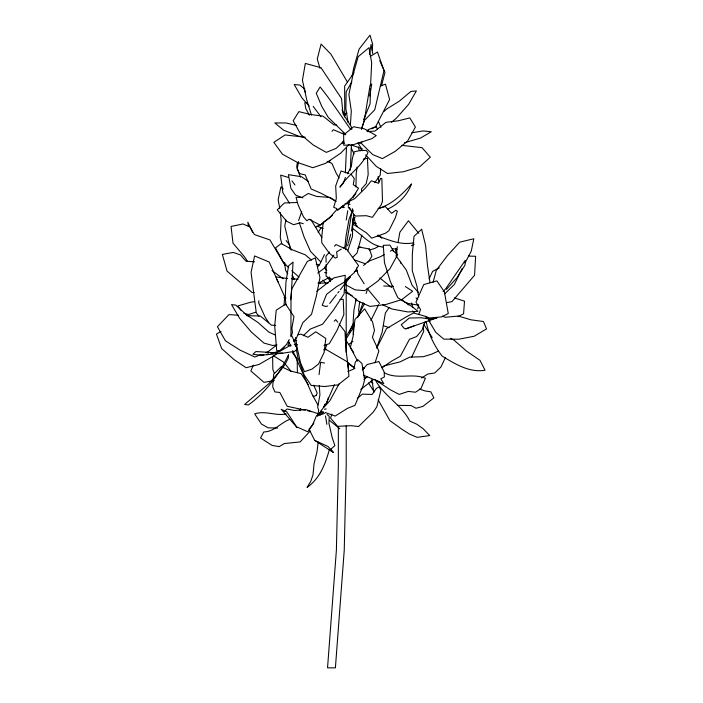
<?xml version="1.0" encoding="UTF-8"?>
<svg xmlns="http://www.w3.org/2000/svg" width="703" height="703" viewBox="0 0 703 703"><rect width="100%" height="100%" fill="white"/><g stroke="black" fill="none" stroke-linecap="round" stroke-linejoin="round"><path stroke-width="1.05" d="M344.751 114.809L344.637 86.091L353.952 72.84M361.535 190.926L361.579 188.852L366.149 183.711L368.179 174.678L367.458 158.219L363.302 159.168M324.54 406.431L324.584 404.234M355.955 186.963L356.228 173.377L357.089 167.068M352.862 219.002L352.423 236.559L347.757 250.83M370.463 88.991L370.103 103.851L363.565 119.8M370.543 85.81L371.676 62.708L369.005 47.655L358.135 56.741L352.748 75.827L348.89 94.51L351.315 111.039L350.358 125.196M345.375 172.956L346.482 147.788M348.925 200.873L348.829 203.062L346.728 203.888L345.155 203.334M350.287 170.231L351.395 145.055M258.827 300.814L258.713 302.993L265.207 317.273L268.854 322.73M372.256 50.59L372.66 44.122L369.989 35.15L359.11 49.131L353.732 67.963L352.01 76.513M284.1 305.04L284.645 296.684L269.179 262.008L254.574 255.936L251.059 272.307L256.27 312.809L258.994 316.218M380.675 168.729L380.235 175.1L374.664 182.727M396.114 256.182L397.283 246.674M348.319 206.26L348.811 201.62L354.822 198.545L365.578 187.85L371.333 180.803L378.618 183.307L380.604 178.281L381.843 178.659L382.485 201.181L381.14 204.933L372.379 217.35L366.377 215.707L355.323 216.032L348.222 207.192M290.673 299.706L291.833 288.854L307.369 261.411L315.287 257.957L319.962 277.623L316.368 296.068L311.543 314.25L302.791 322.73L296.604 337.765L293.705 340.709M318.16 442.064L317.062 451.467L314.056 463.839L312.993 474.833L310.682 481.529L307.088 487.364C320.023 478.365 325.278 464.068 329.391 449.577M319.057 374.611L320.612 362.3L324.514 363.038M353.802 215.136L351.491 231.05M359.734 301.578L358.592 310.058L359.602 315.436M329.531 162.586L329.83 160.451M369.462 54.526L371.07 44.368L372.731 53.648M346.236 220.039L347.721 210.795M297.404 162.49L296.701 166.769L300.445 177.112M369.708 96.065L371.746 84.07L370.086 85.16L364.347 120.099L361.474 129.378M398.021 242.544L399.875 232.236L408.434 220.768L418.751 233.247M298.52 161.62L297.149 169.107L299.46 173.597L305.216 174.915L311.174 188.984L320.533 193.009L335.929 201.067M321.535 410.288L317.598 416L318.679 410.209L317.668 407.389L319.918 394.893L319.303 385.499M285.91 219.907L284.75 226.058L289.135 244.257L291.235 250.18M355.815 300.506L353.934 310.137L353.196 320.753L353.301 334.479M417.705 308.977L418.689 304.909M381.571 85.625L384.972 72.383L379.761 60.766M348.521 242.667L350.683 234.222M433.092 282.281L436.299 270.26L447.345 255.725L459.709 242.157L473.813 238.748L471.247 251.217L465.096 262.825M345.551 249.662L352.414 208.773L353.407 211.313M361.869 235.057L357.071 252.975L352.66 257.386M376.588 348.064L382.142 332.194L385.358 313.099L389.023 307.668M349.751 200.865L350.305 198.958M344.321 116.918L345.191 113.948L347.027 113.007M375.042 362.818L378.855 351.052L372.432 337.352L374.497 330.357L372.485 321.763L364.655 308.845L354.936 319.531L353.099 336.28L350.375 347.423L357.599 361.061M331.851 414.129L330.595 418.18L337.642 426.334L351.175 425.71L358.6 426.519L373.249 412.116L376.861 406.738L380.877 390.306L379.198 386.799L376.333 388.478L372.168 394.445L362.397 394.163L357.405 398.285M326.772 402.793L328.336 397.836M366.105 293.529L367.792 288.406M363.099 302.642L357.642 317.633M347.554 245.778L348.257 243.73M299.935 410.657L300.594 408.707M298.599 220.54L301.736 211.568M361.544 128.693L364.453 120.424L374.752 109.791L383.987 70.599L377.467 52.022L370.244 56.389M345.41 177.446L343.363 183.14L339.892 187.226C347.994 174.581 362.107 166.646 368.021 152.34L366.052 150.319L359.945 150.556L354.066 151.874L352.256 159.089L351.359 166.629L347.387 173.843M334.408 384.752L326.122 403.75L317.598 416M418.883 314.048L420.552 309.522L415.956 302.114L423.768 284.574L436.923 280.866L444.401 291.868L448.268 313.52L441.546 316.939L429.867 317.923L425.983 317.255M425.174 321.842L422.16 329.953L416.598 336.544L409.471 339.303L400.385 356.166L391.685 361.096L381.966 367.748M426.299 318.802L427.055 316.781L413.61 312.984L406.202 316.912L386.509 328.644L376.975 347.616M324.76 350.129L326.684 345.129M352.027 211.849L348.952 219.477L345.938 236.788L344.901 246.981L343.064 248.071M291.191 335.718L292.448 332.695L291.903 328.055L293.959 316.596L285.69 304.127L276.244 310.146L274.688 325.981L276.736 350.832L280.708 350.296L286.587 344.338L289.276 339.619M253.3 365.217L250.857 370.982L263.959 382.327L274.284 380.613M411.668 357.229L423.751 331.262L423.162 326.051M364.47 303.634L359.171 314.03M349.338 332.106L353.442 323.178M354.497 324.461L352.247 329.338L345.226 340.34M370.894 320.515L378.601 304.742M445.307 357.783L440.922 367.054L434.753 372.959L427.837 374.014L421.659 377.977M429.094 278.792L432.626 271.393L439.278 267.825M324.487 254.548L319.988 263.836L317.484 267.14M462.082 268.59L454.366 284.46L444.771 293.792M316.095 395.367L317.22 393.118L313.714 385.182M289.144 342.633L287.852 345.199L290.989 345.894M339.171 383.768L329.909 400.666L324.285 406.94M351.86 81.838L346.157 91.812L345.876 108.737L348.082 122.436M352.379 221.621L354.523 218.062M345.691 337.176L353.398 324.399M353.011 197.771L355.832 193.237M368.1 262.219L371.922 256.156L369.163 248.431M318.134 232.341L321.051 227.895M360.244 150.881L362.054 148.359M313.907 422.942L307.791 431.774L297.536 427.204L297 427.512L281.182 409.269L286.833 411.905L297 427.512M333.872 255.136L324.311 268.212L317.765 273.063M318.714 415.192L321.666 411.317M329.725 303.424L336.377 294.821M337.712 293.098L339.039 291.376M340.366 289.662L350.349 276.754L344.707 281.912L336.658 286.631L326.526 294.372L322.22 305.304L325.691 306.508L327.73 305.998M350.349 276.754L345.322 282.202M348.987 173.527L341.052 170.978L335.674 185.996L336.324 198.518L333.688 207.35L336.315 208.334L337.668 210.056L349.54 200.873L355.235 193.703L358.512 188.158L353.293 184.669L354.286 178.518L350.973 174.168M323.696 406.809L326.122 403.75M329.522 252.017L325.981 256.156L326.13 262.298M334.496 246.226L335.911 244.565L346.702 249.328L358.548 265.62L354.066 272.852L345.155 280.462M310.208 431.053L300.119 441.923L284.249 443.575L279.188 446.642L272.07 445.412L260.549 437.978L263.774 431.967C274.293 431.783 280.796 422.565 289.785 419.375M337.15 209.222L329.382 217.921L323.187 222.245L321.614 238.985L321.825 242.878L329.294 253.106L335.208 258.124L337.238 257.236L336.632 251.876L341.227 249.161M323.591 412.143L320.041 415.297M443.101 291.604L445.895 288.485L465.254 260.382L465.026 265.11L457.012 277.606L446.431 289.434M331.992 131.276L333.398 129.73L345.314 134.791M349.145 144.414L340.63 153.245L325.656 163.316L312.809 167.709L297.633 162.516L282.501 154.238L273.827 142.314L285.093 134.967L305.269 137.234M334.197 321.174L335.735 319.628L337.721 322.194M382.327 367.432L383.891 365.929L400.139 361.834L409.7 357.15L423.338 356.685L431.396 354.242L438.444 351.087M303.274 335.718L310.19 329.127L322.615 324.188L333.609 309.821L344.092 293.907L345.252 275.251L333.89 277.896L316.789 291.323M362.291 370.05L367.133 364.532L378.891 361.527L384.181 372.019L384.392 376.966L380.771 378.812L383.803 383.645L363.495 375.217M343.934 141.154L336.043 148.403L326.28 152.384L313.283 145.011L301.007 134.791L293.177 120.731L298.898 111.628L310.506 114.51L322.976 116.118L333.899 124.844L336.913 125.108M291.833 278.722L293.274 277.395M277.465 353.02L275.058 355.173L258.985 364.462L246.112 367.731L233.967 359.558L221.638 348.547L216.445 334.074L221.032 331.429M279.065 351.588L284.689 346.561M383.785 111.592L386.905 108.868L399.286 101.197L410.807 91.504L416.396 90.889L408.566 104.431L396.334 118.218L391.474 122.296M284.205 411.563L287.14 408.997L294.583 410.534L305.823 409.568L317.44 413.505L318.582 415.139M363.565 265.444L368.249 261.402L380.631 256.621L384.181 254.627M332.475 215.294L320.287 225.206L309.074 219.187L306.824 220.76L303.468 216.84L297.967 204.555L296.06 197.297L301.965 197.429L308.283 193.483L316.57 196.418L330.111 197.464L335.964 201.533M337.668 210.056L343.864 205.197M363.943 379.427L367.353 376.764M360.788 389.418L373.583 379.444M276.464 345.252L267.896 351.816L265.901 352.616M348.644 344.532L352.924 341.28M342.317 206.656L343.872 205.575M350.982 145.442L371.746 138.711L376.228 135.6L364.382 128.842L353.591 126.733L343.653 134.985L343.767 145.231L350.656 144.976L350.982 145.442L352.423 144.528M353.978 223.572L355.613 222.561M290.945 344.997L280.312 351.069L270.804 353.372M387.704 209.099C398.654 204.098 407.257 195.232 411.536 183.914C402.424 194.16 392.379 204.151 378.926 208.334M390.376 251.129L392.151 250.136L397.74 254.53L389.901 268.801L377.669 281.218L364.725 290.647L355.05 289.838L345.032 284.469M315.84 227.21L323.521 222.939M378.601 246.366L374.901 248.37L369.734 249.978L368.117 248.748L358.688 246.964M318.371 283.256L329.417 277.395M316.051 395.446L313.74 396.615L312.598 395.446L292.852 350.841M411.404 245.716L414.172 244.328M457.802 316.702L463.558 313.854L464.525 301.174L454.349 297.914M348.09 201.559L349.54 200.873M366.904 131.022L368.82 130.125M371.685 128.79L375.499 126.997L389.603 99.536L385.464 84.158L380.411 86.065M347.906 371.5L353.767 369.022L355.393 361.913L357.897 359.734L361.975 363.6L364.655 379.576L363.117 385.587L354.98 405.341L347.537 408.32L335.155 416.071L325.058 412.45M260.892 354.628L254.89 357.027L240.039 350.112L225.426 340.814L217.412 326.754L228.897 314.628L238.326 315.216M367.959 129.73L376.149 126.549L377.564 129.343M357.695 248.229L360.718 247.131M405.736 328.855L436.791 317.941L429.885 318.819L421.062 317.774L409.251 318.02L401.237 324.742L403.768 327.993L405.736 328.855L413.918 325.955M293.705 341.35L296.569 340.366M436.791 317.941L429.77 319.54M255.646 312.22L248.572 314.549L243.888 313.301M324.083 345.314L329.276 343.732L336.957 330.507L343.864 314.54L343.222 299.32L339.997 299.478M404.348 142.806L420.447 138.078L431.308 131.733L423.048 130.943L411.835 132.744M378.065 208.563L385.367 206.585L391.615 213.308L395.851 210.241L397.336 211.225L395.376 217.675L388.891 230.698L385.631 233.141L371.659 238.185L366.571 232.939L356.061 226.05L353.328 214.951M354.33 271.639L357.335 270.84M324.593 413.522L316.587 415.526L312.475 425.139L309.056 429.181L314.707 440.394L333.477 452.547L328.02 446.467L314.707 440.394M298.107 334.83L300.946 334.136L308.028 337.282L315.779 331.79L325.805 338.451L324.092 352.475L318.582 363.917L312.018 369.101L304.461 371.667L300.664 363.196L297.097 347.695L295.576 337.563M323.969 349.365L325.964 348.934M324.47 409.278L326.245 408.9M286.253 413.926C275.681 416.22 265.259 410.262 254.671 413.9L261.49 424.076L268.071 427.828L277.641 428.03M446.554 302.615L451.95 301.64L474.56 275.268L475.641 256.27L468.418 256.103M294.232 344.136L296.262 346.236L297.114 349.453L294.548 351.395L282.729 353.187L255.91 351.562L252.895 354.242L260.989 355.27L263.88 354.751M266.771 354.224L268.695 353.881M358.961 142.709L362.019 142.164M324.021 349.866L326.06 349.514L347.519 361.94L348.96 376.246L338.038 384.875L324.601 386.527L311.209 385.429L304.171 374.945L297.914 357.546L296.323 349.523M353.038 218.088L355.191 217.798M277 344.962L272.729 345.507L263.968 343.082L251.428 332.124L239.582 318.257L231.533 304.601L235.742 305.084L246.375 314.777L257.957 322.457L268.827 332.106L275.514 335.12M342.01 207.385L344.171 207.139M297.51 202.473L284.434 202.947L277.281 209.837L286.604 221.26L293.626 224.696L300.155 222.825L303.292 223.703M260.989 355.27L282.729 353.187M320.463 412.055L323.09 411.8M367.361 131.698L375.007 131.039L385.921 122.348L398.311 120.775L409.831 117.928L415.411 127.05L407.582 141.083L395.35 151.268L382.406 158.606L372.722 154.598L360.674 142.753M254.363 301.78L251.191 302.053L237.842 305.937L241.041 310.383M318.011 283.16L328.415 282.887M413.83 242.737C400.991 245.479 389.093 240.118 377.344 235.716M393.469 286.367L383.697 285.989M340.735 207.587L343.978 207.517M254.24 292.492L252.122 292.51L227.051 271.086L222.35 254.398L233.22 252.439L240.408 254.899L246.076 261.244L254.635 261.771M426.22 318.002L428.197 318.02M397.3 405.394L411.009 405.534L416 408.25L422.881 406.413L433.865 397.907L430.877 391.843L425.034 390.93L419.287 389.049M246.7 315.673L260.321 316.007L271.428 325.164L275.646 325.436M359.022 142.885L361.21 142.946M306.921 102.761L304.786 102.656L305.779 108.508L309.364 115.195M348.108 204.213L350.138 204.318M324.628 272.623L326.754 272.746M287.597 278.564L275.928 276.877M291.815 278.801L298.142 279.17M297.518 344.742L295.33 344.505L295.735 346.517M342.299 133.175L345.498 133.561M392.722 248.686L397.002 249.31M361.193 148.403L352.062 145.257M383.24 247.113C371.043 245.909 362.397 235.338 352.844 228.686M418.417 305.155L406.554 303.195L397.775 297.668L390.227 281.218L384.462 262.65L383.284 245.294L389.954 245.136L393.715 251.639M401.738 145.345L422.064 147.674L430.324 157.2L419.463 166.945L403.364 171.752L387.573 173.492L376.298 166.418L365.63 154.871M342.01 142.981L344.048 143.394M303.67 137.199L298.617 136.154L283.485 130.108L274.811 122.937L286.077 122.972L296.719 125.494M352.475 222.825L356.57 223.818M305.497 410.209L287.211 406.308L279.82 392.467L274.917 391.931L272.702 386.764L273.678 374.277L281.279 366.615L290.55 371.035L301.121 373.618L308.283 384.664M307.554 410.71L311.657 411.712M316.218 264.258L319.241 265.049M284.003 297.474L286.024 298.046M384.356 372.775C397.538 379.963 411.94 372.687 425.377 378.258L420.93 388.662L415.499 392.221L408.302 391.413L399.216 394.401L390.209 389.734L374.971 379.673M288.239 177.393L280.699 175.144L282.817 192.631L289.425 203.132M383.917 325.928L389.058 327.572M354.33 259.882L365.578 263.783M352.625 224.389L357.519 226.208M302.844 197.886L295.629 195.135L290.919 188.43L288.415 174.66L301.525 176.734L308.485 181.515M377.915 235.074L379.778 235.795L381.764 238.335M317.079 226.111L323.125 228.545M442.249 316.051L445.166 317.273L458.321 316.051L470.922 319.803L483.444 321.526L486.555 328.89L474.174 336.262L458.708 339.215L443.795 339.136L435.728 332.273L428.566 320.234M327.176 161.356L331.904 163.368L336.342 173.474L339.136 177.991M382.45 304.715L391.931 308.986L407.881 311.947L417.986 311.341L411.932 306.526L401.431 299.75M345.305 292.439L352.141 295.743M450.324 338.31L454.015 340.129L466.52 351.113L479.991 360.331L485.052 370.217C469.252 372.924 455.043 363.89 442.099 356.07C434.349 345.894 428.391 334.083 426.203 321.403M332.115 279.372L326.087 276.323L326.174 264.346M364.172 377.124L365.393 377.783M362.634 367.528L364.435 368.548M273.52 355.78L283.564 362.071L291.376 371.65M405.306 286.534L412.652 291.279L401.791 299.61L385.683 304.54L369.901 306.403L358.618 301.429L346.535 291.683L344.646 289.241M377.019 380.622L379.558 382.265M412.476 311.016L414.304 312.194M318.459 282.307L320.199 283.476M348.495 363.767L354.848 368.319M299.074 277.14L291.771 270.752M272.061 270.593L283.168 278.766M347.247 362.107L354.716 367.968M416.062 297.914L417.714 299.258M379.848 277.975L391.527 287.492M329.821 420.605L339.795 428.742M304.856 89.219L299.882 85.081L294.162 84.474L301.991 97.989L309.215 106.083M327.053 414.498L329.25 416.334L328.951 423.391L332.194 437.67L334.9 445.614L330.551 449.472L333.477 452.547M311.543 260.207L305.295 254.811L292.835 250.031L281.218 243.546L275.506 247.939L283.327 262.219L288.705 267.65M283.327 189.028L280.91 186.928L278.142 199.766L279.741 208.281M428.54 320.199L430.113 321.605M370.507 381.272L372.862 383.469M291.982 180.908L294.944 184.942M342.73 141.584L344.154 143.034M345.727 134.414L328.169 117.26L321.746 106.329L316.271 93.244L320.111 86.987C331.087 100.467 340.586 115.257 350.577 129.317M320.709 261.911L310.498 251.384L304.074 236.946L299.276 222.587M322.923 280.154L325.77 283.133M418.513 292.606L412.143 285.374L406.387 270.233L396.395 256.287M379.602 303.441L367.028 288.248M310.752 219.398L321.912 237.605M345.287 339.136L353.741 352.669M297.167 358.6L292.712 353.082L292.65 351.061M286.13 240.54L289.785 245.242M320.99 116.76L313.169 106.399M339.039 323.907L344.988 331.614L346.148 351.184L348.495 368.724M324.382 267.21L326.833 270.734M368.434 382.95L373.416 390.569M247.579 261.507L244.776 257.166L232.992 243.15L231.059 226.445L242.983 223.967L249.952 226.946L254.424 234.582L269.943 239.925L285.163 265.585M423.637 324.18L432.213 337.598M364.189 283.784L357.959 273.968L356.403 267.931M347.484 82.137L330.797 54.008L321.095 44.096L317.255 59.017L319.988 68.332M287.72 273.783L285.462 270.057L284.68 262.606M357.924 142.85L362.643 150.714M349.4 207.403L350.446 209.178M327.967 277.703L330.076 281.279M376.052 381.263C384.936 396.492 401.747 405.139 409.823 421.097L416.888 424.269L423.092 428.672L429.753 435.57L417.134 437.328L409.524 434.094L401.861 429.234L389.893 420.622L378.091 399.735M341.992 109.94L345.138 115.477M312.642 395.367L317.87 404.963M292.158 275.172L294.575 279.68M276.446 278.748L278.423 282.544M407.336 303.107L408.285 305.032M351.368 148.254L354.127 154.071M291.332 334.628L295.717 344.54M288.458 340.929L290.655 345.885M378.478 121.689L380.929 127.296M252.676 232.596L247.878 222.192L248.414 226.322M303.81 88.253L305.357 92.031M274.337 373.223L272.843 369.523L272.623 356.228M311.473 115.072L306.816 100.125L302.431 80.186L305.33 63.419L321.016 67.725L341.517 98.552L343.02 113.983L351.131 126.408L351.825 129.431M427.714 317.387L428.285 319.285M411.589 303.019L412.793 307.097M400.359 261.463L400.886 263.467M281.815 243.818L280.295 237.807L281.138 220.039L280.304 212.552M292.738 276.956L293.397 279.566M358.345 146.839L359.101 149.976M396.044 248.862L396.931 253.124M329.549 277.008L330.305 281.156M371.782 379.646L373.926 392.318M290.937 336.781L290.998 299.434L293.063 262.096L288.555 265.875L285.945 282.088L285.251 297.773L286.007 305.04M325.515 415.939L326.877 424.322M418.645 296.859L416.949 286.2L412.239 270.576L412.336 253.985L414.032 236.278L421.659 229.231L425.57 245.338L427.529 265.919L429.999 282.668M348.574 201.41L348.82 203M378.117 176.602L378.847 181.734M356.043 298.837L356.149 300.963M289.768 246.621L289.847 248.73M395.736 248.598L395.894 252.913M297.184 359.681L297.395 372.722M346.21 279.082L346.21 352.396M346.21 425.719L346.21 465.114L344.242 550.212L335.401 667.85L327.545 667.85L336.386 550.212L338.354 465.114L338.354 426.809M288.432 354.918L288.327 358.02L285.084 364.374L280.049 371.07L268.933 383.574L244.609 404.489L248.344 404.954C265.998 392.423 279.17 374.312 288.432 354.918"/></g></svg>
